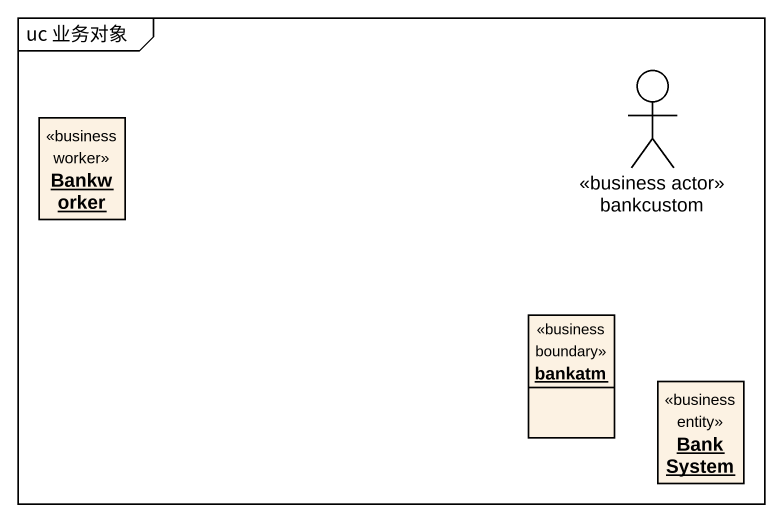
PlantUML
@startuml
mainframe uc 业务对象
allowmixing
hide circle
hide empty members
actor bankcustom <<business actor>>
object Bankworker <<business worker>>
object bankatm <<business boundary>>
object BankSystem <<business entity>>
@enduml
